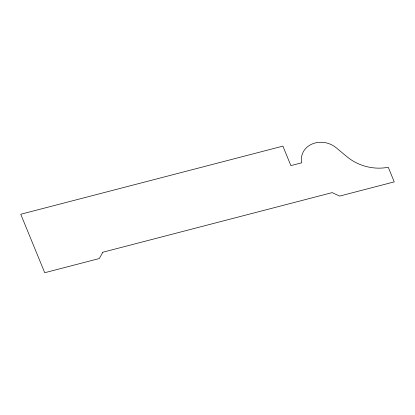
<?xml version="1.0" encoding="UTF-8"?>
<svg xmlns="http://www.w3.org/2000/svg" width="415" height="415" viewBox="0 0 415 415"><rect width="100%" height="100%" fill="white"/><g stroke="black" fill="none" stroke-linecap="round" stroke-linejoin="round"><path stroke-width="0.62" d="M102.806 252.237L99.341 258.529L44.727 272.722L20.75 214.254L282.89 146.127L290.884 165.616L301.809 162.779A20.989 18.032 13.1 0 1 311.888 144.104A20.989 18.032 13.1 0 1 336.077 147.673L347.106 156.823A43.964 37.76 13.1 0 0 388.253 167.266L394.25 181.884L339.636 196.077L332.176 192.622L102.806 252.237"/></g></svg>
